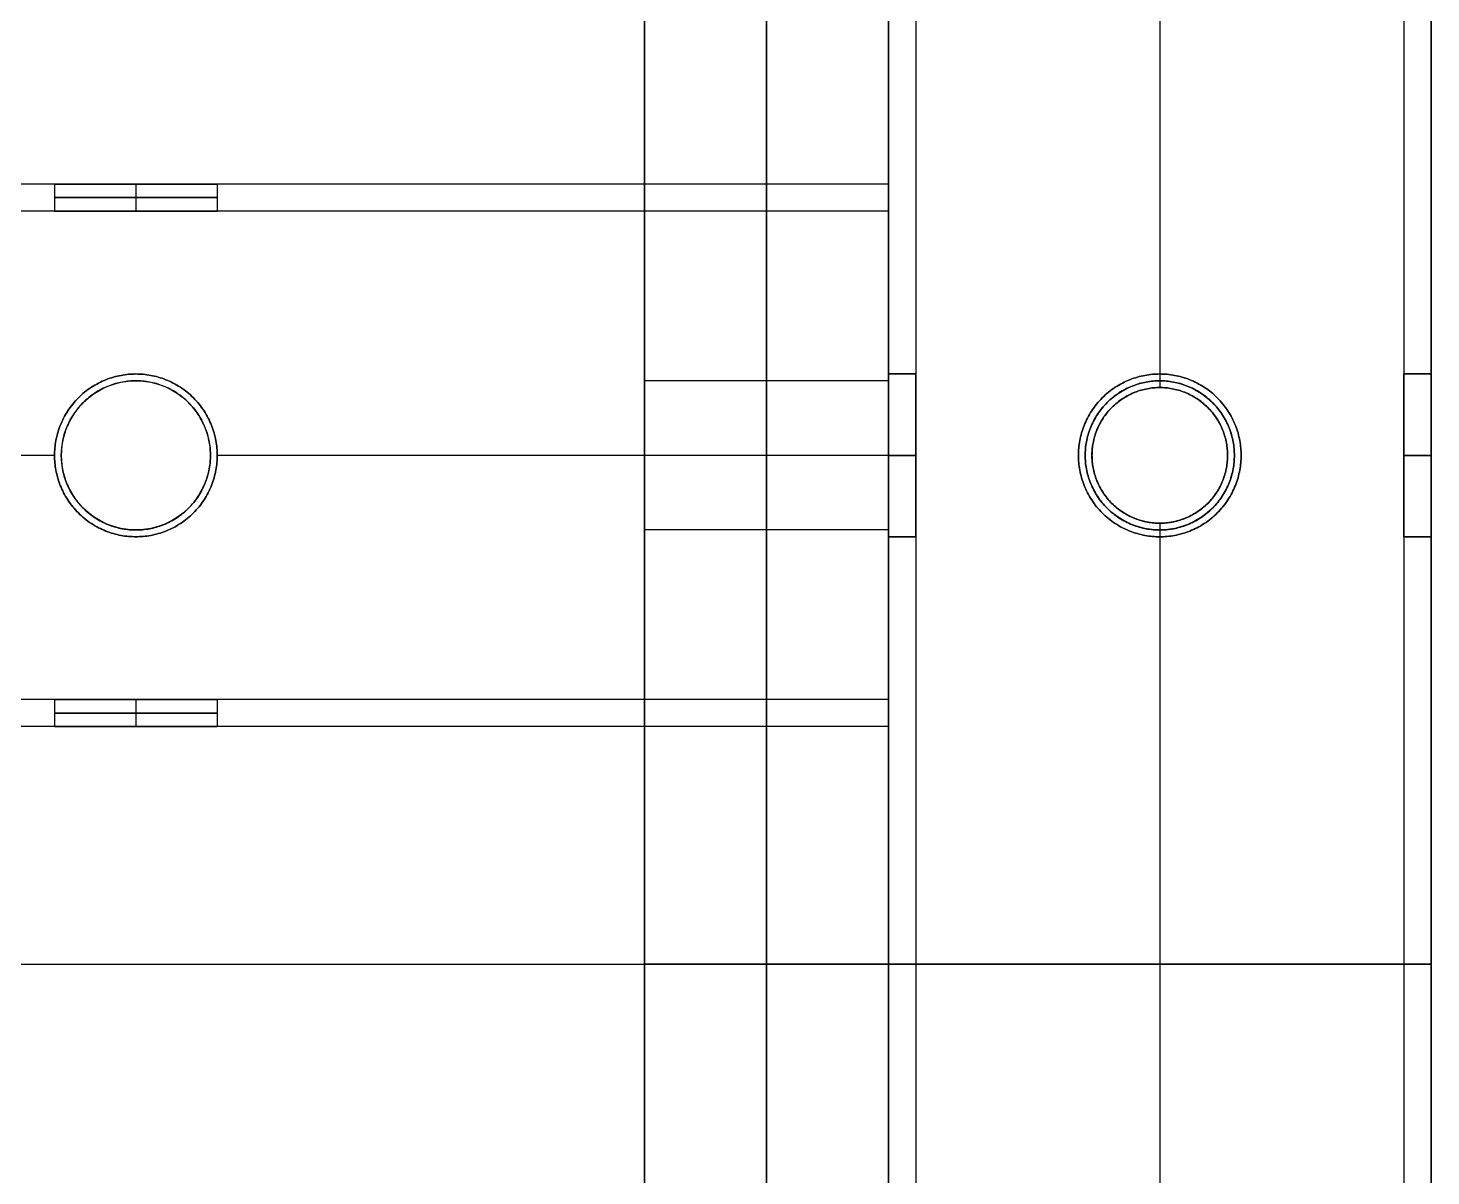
# Model space of a CAD drawing. Header units: millimetres. Extents: x -6529 to 809, y -8611 to 207.
# Drawn here: x 705.6 to 809, y -4368.8 to -4284.2 of the extents above; entities that cross this region are included whole.
import ezdxf

# ---------------------------------------------------------------- set-up
doc = ezdxf.new("R2010")
doc.units = ezdxf.units.MM
doc.header["$MEASUREMENT"] = 0
for name, color, linetype, true_color in [('gaten$11mm', 7, 'Continuous', 0xff6a35), ('platen', 7, 'Continuous', 0x007f00), ('staal', 5, 'Continuous', 0x0000ff)]:
    doc.layers.add(name, color=color, linetype=linetype, true_color=true_color)

# ---------------------------------------------------------------- blocks, each defined once
blk = doc.blocks.new('top plaat')
at = {"layer": 'platen'}
for p, q in [((1220.5, -575), (1220.5, -575, 18)), ((1296, -575), (1296, -575, 18)), ((1215, -580.5), (1215, -580.5, 18)), ((1226, -580.5), (1226, -580.5, 18)), ((1290.5, -580.5), (1290.5, -580.5, 18)), ((1301.5, -580.5), (1301.5, -580.5, 18)), ((1220.5, -586), (1220.5, -586, 18)), ((1296, -586), (1296, -586, 18)), ((0, -618), (1316, -618)), ((0, -618, 18), (1316, -618, 18))]:
    blk.add_line(p, q, dxfattribs=at)
blk.add_circle((1220.5, -580.5, 9), 5.5, dxfattribs=at)
for points in [[(1316, -1236), (1316, -927), (1316, -618), (1316, -309), (1316, 0)], [(1316, -1236, 18), (1316, -927, 18), (1316, -618, 18), (1316, -309, 18), (1316, 0, 18)], [(1316, -1236, 9), (1316, -927, 9), (1316, -618, 9), (1316, -309, 9), (1316, 0, 9)]]:
    blk.add_open_spline(points, degree=2, knots=[7292.2246, 7292.2246, 7292.2246, 7911.517745, 7911.517745, 8530.810891, 8530.810891, 8530.810891], dxfattribs=at)
for points, knots in [([(1220.5, -586), (1215, -586), (1215, -580.5), (1215, -575), (1220.5, -575), (1226, -575), (1226, -580.5), (1226, -586), (1220.5, -586)], [-37.699112, -37.699112, -37.699112, -28.274334, -28.274334, -18.849556, -18.849556, -9.424778, -9.424778, 0, 0, 0]), ([(1220.5, -586, 18), (1215, -586, 18), (1215, -580.5, 18), (1215, -575, 18), (1220.5, -575, 18), (1226, -575, 18), (1226, -580.5, 18), (1226, -586, 18), (1220.5, -586, 18)], [-37.699112, -37.699112, -37.699112, -28.274334, -28.274334, -18.849556, -18.849556, -9.424778, -9.424778, 0, 0, 0]), ([(1290.5, -580.5), (1290.5, -575), (1296, -575), (1301.5, -575), (1301.5, -580.5), (1301.5, -586), (1296, -586), (1290.5, -586), (1290.5, -580.5)], [-31.415927, -31.415927, -31.415927, -23.561945, -23.561945, -15.707963, -15.707963, -7.853982, -7.853982, 0, 0, 0]), ([(1290.5, -580.5, 18), (1290.5, -575, 18), (1296, -575, 18), (1301.5, -575, 18), (1301.5, -580.5, 18), (1301.5, -586, 18), (1296, -586, 18), (1290.5, -586, 18), (1290.5, -580.5, 18)], [-31.415927, -31.415927, -31.415927, -23.561945, -23.561945, -15.707963, -15.707963, -7.853982, -7.853982, 0, 0, 0]), ([(1290.5, -580.5, 9), (1290.5, -586, 9), (1296, -586, 9), (1301.5, -586, 9), (1301.5, -580.5, 9), (1301.5, -575, 9), (1296, -575, 9), (1290.5, -575, 9), (1290.5, -580.5, 9)], [0, 0, 0, 7.853982, 7.853982, 15.707963, 15.707963, 23.561945, 23.561945, 31.415927, 31.415927, 31.415927])]:
    blk.add_rational_spline(points, [1, 0.707106781187, 1, 0.707106781187, 1, 0.707106781187, 1, 0.707106781187, 1], degree=2, knots=knots, dxfattribs=at)
blk.add_open_spline([(1316, -618), (1316, -618, 9), (1316, -618, 18)], degree=2, dxfattribs=at)
blk = doc.blocks.new('plaat base')
at = {"layer": 'platen'}
for p, q in [((620.5, 43.5), (620.5, 43.5, 18)), ((615, 38), (615, 38, 18)), ((626, 38), (626, 38, 18)), ((620.5, 32.5), (620.5, 32.5, 18)), ((658, -1200), (658, 0)), ((658, -1200, 18), (658, 0, 18)), ((1296, -557), (1296, -557, 18)), ((1290.5, -562.5), (1290.5, -562.5, 18)), ((1301.5, -562.5), (1301.5, -562.5, 18)), ((1296, -568), (1296, -568, 18)), ((58, -600), (1258, -600)), ((58, -600, 18), (1258, -600, 18))]:
    blk.add_line(p, q, dxfattribs=at)
for points in [[(658, 58), (508, 58), (358, 58)], [(658, 58, 18), (508, 58, 18), (358, 58, 18)], [(658, 58, 9), (508, 58, 9), (358, 58, 9)], [(658, 0), (658, 29), (658, 58)], [(658, 58), (658, 58, 9), (658, 58, 18)], [(658, 0, 18), (658, 29, 18), (658, 58, 18)], [(658, 0, 9), (658, 29, 9), (658, 58, 9)], [(658, 29), (658, 29, 9), (658, 29, 18)], [(658, 0), (658, 0, 9), (658, 0, 18)], [(958, 0), (808, 0), (658, 0)], [(958, 0, 18), (808, 0, 18), (658, 0, 18)], [(958, 0, 9), (808, 0, 9), (658, 0, 9)], [(1316, -600), (1316, -450), (1316, -300)], [(1316, -600, 18), (1316, -450, 18), (1316, -300, 18)], [(1316, -600, 9), (1316, -450, 9), (1316, -300, 9)], [(1258, -900), (1258, -750), (1258, -600)], [(1258, -600), (1258, -600, 9), (1258, -600, 18)], [(1258, -900, 18), (1258, -750, 18), (1258, -600, 18)], [(1258, -600), (1287, -600), (1316, -600)], [(1258, -600, 18), (1287, -600, 18), (1316, -600, 18)], [(1258, -900, 9), (1258, -750, 9), (1258, -600, 9)], [(1258, -600, 9), (1287, -600, 9), (1316, -600, 9)], [(1287, -600), (1287, -600, 9), (1287, -600, 18)], [(1316, -600), (1316, -600, 9), (1316, -600, 18)], [(358, -1200), (508, -1200), (658, -1200)], [(358, -1200, 18), (508, -1200, 18), (658, -1200, 18)], [(358, -1200, 9), (508, -1200, 9), (658, -1200, 9)], [(658, -1200), (658, -1200, 9), (658, -1200, 18)], [(658, -1200), (658, -1229), (658, -1258)], [(658, -1200, 18), (658, -1229, 18), (658, -1258, 18)], [(658, -1200, 9), (658, -1229, 9), (658, -1258, 9)], [(658, -1229), (658, -1229, 9), (658, -1229, 18)], [(658, -1258), (658, -1258, 9), (658, -1258, 18)], [(658, -1258), (808, -1258), (958, -1258)], [(658, -1258, 18), (808, -1258, 18), (958, -1258, 18)], [(658, -1258, 9), (808, -1258, 9), (958, -1258, 9)]]:
    blk.add_open_spline(points, degree=2, dxfattribs=at)
for points in [[(620.5, 43.5), (626, 43.5), (626, 38), (626, 32.5), (620.5, 32.5), (615, 32.5), (615, 38), (615, 43.5), (620.5, 43.5)], [(620.5, 43.5, 18), (626, 43.5, 18), (626, 38, 18), (626, 32.5, 18), (620.5, 32.5, 18), (615, 32.5, 18), (615, 38, 18), (615, 43.5, 18), (620.5, 43.5, 18)], [(1290.5, -562.5), (1290.5, -557), (1296, -557), (1301.5, -557), (1301.5, -562.5), (1301.5, -568), (1296, -568), (1290.5, -568), (1290.5, -562.5)], [(1290.5, -562.5, 18), (1290.5, -557, 18), (1296, -557, 18), (1301.5, -557, 18), (1301.5, -562.5, 18), (1301.5, -568, 18), (1296, -568, 18), (1290.5, -568, 18), (1290.5, -562.5, 18)]]:
    blk.add_rational_spline(points, [1, 0.707106781187, 1, 0.707106781187, 1, 0.707106781187, 1, 0.707106781187, 1], degree=2, knots=[-31.415927, -31.415927, -31.415927, -23.561945, -23.561945, -15.707963, -15.707963, -7.853982, -7.853982, 0, 0, 0], dxfattribs=at)

msp = doc.modelspace()

# ---------------------------------------------------------------- linework, layer by layer
at = {"layer": 'gaten$11mm'}
for centre in [(713.53, -4315.71), (789.03, -4315.71)]:
    msp.add_circle(centre, 5.5, dxfattribs=at)
at = {"layer": 'staal'}
for p, q in [((707.53, -4295.71, 20), (707.53, -4297.71, 20)), ((713.53, -4295.71, 26), (713.53, -4297.71, 26)), ((713.53, -4295.71, 14), (713.53, -4297.71, 14)), ((719.53, -4295.71, 20), (719.53, -4297.71, 20)), ((769.03, -4295.71, 20), (769.03, -4297.71, 20)), ((713.53, -4309.71, 2), (713.53, -4309.71)), ((713.53, -4309.71, 40), (713.53, -4309.71, 38)), ((769.03, -4309.71, 20), (771.03, -4309.71, 20)), ((771.03, -4309.71, 1296), (769.03, -4309.71, 1296)), ((789.03, -4309.71, 1314), (789.03, -4309.71, 1316)), ((789.03, -4309.71, 1276), (789.03, -4309.71, 1278)), ((807.03, -4309.71, 20), (809.03, -4309.71, 20)), ((809.03, -4309.71, 1296), (807.03, -4309.71, 1296)), ((789.03, -4310.71, 38), (789.03, -4310.71, 40)), ((789.03, -4310.71), (789.03, -4310.71, 2)), ((707.53, -4315.71, 2), (707.53, -4315.71)), ((707.53, -4315.71, 40), (707.53, -4315.71, 38)), ((719.53, -4315.71, 2), (719.53, -4315.71)), ((719.53, -4315.71, 40), (719.53, -4315.71, 38)), ((769.03, -4315.71, 14), (771.03, -4315.71, 14)), ((769.03, -4315.71, 26), (771.03, -4315.71, 26)), ((769.03, -4315.71, 40), (769.03, -4315.71, 38)), ((769.03, -4315.71, 2), (769.03, -4315.71)), ((771.03, -4315.71, 1290), (769.03, -4315.71, 1290)), ((771.03, -4315.71, 1302), (769.03, -4315.71, 1302)), ((783.03, -4315.71, 1314), (783.03, -4315.71, 1316)), ((783.03, -4315.71, 1276), (783.03, -4315.71, 1278)), ((784.03, -4315.71), (784.03, -4315.71, 2)), ((784.03, -4315.71, 38), (784.03, -4315.71, 40)), ((794.03, -4315.71, 38), (794.03, -4315.71, 40)), ((794.03, -4315.71), (794.03, -4315.71, 2)), ((795.03, -4315.71, 1314), (795.03, -4315.71, 1316)), ((795.03, -4315.71, 1276), (795.03, -4315.71, 1278)), ((807.03, -4315.71, 14), (809.03, -4315.71, 14)), ((807.03, -4315.71, 26), (809.03, -4315.71, 26)), ((809.03, -4315.71, 1290), (807.03, -4315.71, 1290)), ((809.03, -4315.71, 1302), (807.03, -4315.71, 1302)), ((789.03, -4320.71, 38), (789.03, -4320.71, 40)), ((789.03, -4320.71), (789.03, -4320.71, 2)), ((713.53, -4321.71, 2), (713.53, -4321.71)), ((713.53, -4321.71, 40), (713.53, -4321.71, 38)), ((769.03, -4321.71, 20), (771.03, -4321.71, 20)), ((771.03, -4321.71, 1296), (769.03, -4321.71, 1296)), ((789.03, -4321.71, 1314), (789.03, -4321.71, 1316)), ((789.03, -4321.71, 1276), (789.03, -4321.71, 1278)), ((807.03, -4321.71, 20), (809.03, -4321.71, 20)), ((809.03, -4321.71, 1296), (807.03, -4321.71, 1296)), ((707.53, -4333.71, 20), (707.53, -4335.71, 20)), ((713.53, -4333.71, 26), (713.53, -4335.71, 26)), ((713.53, -4333.71, 14), (713.53, -4335.71, 14)), ((719.53, -4333.71, 20), (719.53, -4335.71, 20)), ((769.03, -4333.71, 20), (769.03, -4335.71, 20))]:
    msp.add_line(p, q, dxfattribs=at)
for points in [[(-506.97, -3695.21), (809.03, -3695.21), (809.03, -5011.21), (-506.97, -5011.21)], [(-466.97, -3735.21), (769.03, -3735.21), (769.03, -4971.21), (-466.97, -4971.21)]]:
    msp.add_lwpolyline(points, close=True, dxfattribs=at)
for centre in [(789.03, -4315.71), (789.03, -4315.71, 39), (789.03, -4315.71, 1)]:
    msp.add_circle(centre, 5, dxfattribs=at)
for points in [[(809.03, -3695.21), (809.03, -4353.21), (809.03, -5011.21)], [(809.03, -3695.21, 40), (809.03, -4353.21, 40), (809.03, -5011.21, 40)], [(809.03, -3695.21, 1276), (809.03, -4353.21, 1276), (809.03, -5011.21, 1276)], [(809.03, -3695.21, 1316), (809.03, -4353.21, 1316), (809.03, -5011.21, 1316)], [(807.03, -3697.21, 38), (807.03, -4353.21, 38), (807.03, -5009.21, 38)], [(807.03, -3697.21, 2), (807.03, -4353.21, 2), (807.03, -5009.21, 2)], [(807.03, -3697.21, 1314), (807.03, -4353.21, 1314), (807.03, -5009.21, 1314)], [(807.03, -3697.21, 1278), (807.03, -4353.21, 1278), (807.03, -5009.21, 1278)], [(771.03, -3733.21, 38), (771.03, -4353.21, 38), (771.03, -4973.21, 38)], [(771.03, -3733.21, 2), (771.03, -4353.21, 2), (771.03, -4973.21, 2)], [(771.03, -3733.21, 1314), (771.03, -4353.21, 1314), (771.03, -4973.21, 1314)], [(771.03, -3733.21, 1278), (771.03, -4353.21, 1278), (771.03, -4973.21, 1278)], [(769.03, -3735.21), (769.03, -4353.21), (769.03, -4971.21)], [(769.03, -3735.21, 40), (769.03, -4353.21, 40), (769.03, -4971.21, 40)], [(769.03, -3735.21, 1276), (769.03, -4353.21, 1276), (769.03, -4971.21, 1276)], [(769.03, -3735.21, 1316), (769.03, -4353.21, 1316), (769.03, -4971.21, 1316)], [(789.03, -4245.71, 40), (789.03, -4278.21, 40), (789.03, -4310.71, 40)], [(789.03, -4245.71, 38), (789.03, -4278.21, 38), (789.03, -4310.71, 38)], [(789.03, -4245.71, 2), (789.03, -4278.21, 2), (789.03, -4310.71, 2)], [(789.03, -4245.71), (789.03, -4278.21), (789.03, -4310.71)], [(769.03, -4246.71, 20), (769.03, -4278.21, 20), (769.03, -4309.71, 20)], [(769.03, -4246.71, 1296), (769.03, -4278.21, 1296), (769.03, -4309.71, 1296)], [(771.03, -4246.71, 20), (771.03, -4278.21, 20), (771.03, -4309.71, 20)], [(771.03, -4246.71, 1296), (771.03, -4278.21, 1296), (771.03, -4309.71, 1296)], [(789.03, -4246.71, 1316), (789.03, -4278.21, 1316), (789.03, -4309.71, 1316)], [(789.03, -4246.71, 1314), (789.03, -4278.21, 1314), (789.03, -4309.71, 1314)], [(789.03, -4246.71, 1278), (789.03, -4278.21, 1278), (789.03, -4309.71, 1278)], [(789.03, -4246.71, 1276), (789.03, -4278.21, 1276), (789.03, -4309.71, 1276)], [(807.03, -4246.71, 20), (807.03, -4278.21, 20), (807.03, -4309.71, 20)], [(807.03, -4246.71, 1296), (807.03, -4278.21, 1296), (807.03, -4309.71, 1296)], [(809.03, -4246.71, 20), (809.03, -4278.21, 20), (809.03, -4309.71, 20)], [(809.03, -4246.71, 1296), (809.03, -4278.21, 1296), (809.03, -4309.71, 1296)], [(769.03, -4295.71), (451.28, -4295.71), (133.53, -4295.71)], [(769.03, -4295.71, 40), (451.28, -4295.71, 40), (133.53, -4295.71, 40)], [(707.53, -4295.71, 20), (676.03, -4295.71, 20), (644.53, -4295.71, 20)], [(769.03, -4295.71, 20), (744.28, -4295.71, 20), (719.53, -4295.71, 20)], [(769.03, -4295.71), (769.03, -4315.71), (769.03, -4335.71)], [(769.03, -4335.71, 40), (769.03, -4315.71, 40), (769.03, -4295.71, 40)], [(769.03, -4295.71, 40), (769.03, -4295.71, 20), (769.03, -4295.71)], [(769.03, -4297.71, 2), (451.28, -4297.71, 2), (133.53, -4297.71, 2)], [(769.03, -4297.71, 38), (451.28, -4297.71, 38), (133.53, -4297.71, 38)], [(707.53, -4297.71, 20), (676.03, -4297.71, 20), (644.53, -4297.71, 20)], [(769.03, -4297.71, 20), (744.28, -4297.71, 20), (719.53, -4297.71, 20)], [(769.03, -4333.71, 2), (769.03, -4315.71, 2), (769.03, -4297.71, 2)], [(769.03, -4297.71, 2), (769.03, -4297.71, 20), (769.03, -4297.71, 38)], [(769.03, -4297.71, 38), (769.03, -4315.71, 38), (769.03, -4333.71, 38)], [(707.53, -4315.71), (676.03, -4315.71), (644.53, -4315.71)], [(707.53, -4315.71, 40), (676.03, -4315.71, 40), (644.53, -4315.71, 40)], [(707.53, -4315.71, 2), (676.03, -4315.71, 2), (644.53, -4315.71, 2)], [(707.53, -4315.71, 38), (676.03, -4315.71, 38), (644.53, -4315.71, 38)], [(769.03, -4315.71), (744.28, -4315.71), (719.53, -4315.71)], [(769.03, -4315.71, 40), (744.28, -4315.71, 40), (719.53, -4315.71, 40)], [(769.03, -4315.71, 2), (744.28, -4315.71, 2), (719.53, -4315.71, 2)], [(769.03, -4315.71, 38), (744.28, -4315.71, 38), (719.53, -4315.71, 38)], [(789.03, -4320.71, 40), (789.03, -4353.21, 40), (789.03, -4385.71, 40)], [(789.03, -4320.71, 38), (789.03, -4353.21, 38), (789.03, -4385.71, 38)], [(789.03, -4320.71, 2), (789.03, -4353.21, 2), (789.03, -4385.71, 2)], [(789.03, -4320.71), (789.03, -4353.21), (789.03, -4385.71)], [(769.03, -4321.71, 20), (769.03, -4353.21, 20), (769.03, -4384.71, 20)], [(769.03, -4321.71, 1296), (769.03, -4353.21, 1296), (769.03, -4384.71, 1296)], [(771.03, -4321.71, 20), (771.03, -4353.21, 20), (771.03, -4384.71, 20)], [(771.03, -4321.71, 1296), (771.03, -4353.21, 1296), (771.03, -4384.71, 1296)], [(789.03, -4321.71, 1316), (789.03, -4353.21, 1316), (789.03, -4384.71, 1316)], [(789.03, -4321.71, 1314), (789.03, -4353.21, 1314), (789.03, -4384.71, 1314)], [(789.03, -4321.71, 1278), (789.03, -4353.21, 1278), (789.03, -4384.71, 1278)], [(789.03, -4321.71, 1276), (789.03, -4353.21, 1276), (789.03, -4384.71, 1276)], [(807.03, -4321.71, 20), (807.03, -4353.21, 20), (807.03, -4384.71, 20)], [(807.03, -4321.71, 1296), (807.03, -4353.21, 1296), (807.03, -4384.71, 1296)], [(809.03, -4321.71, 20), (809.03, -4353.21, 20), (809.03, -4384.71, 20)], [(809.03, -4321.71, 1296), (809.03, -4353.21, 1296), (809.03, -4384.71, 1296)], [(769.03, -4333.71, 2), (451.28, -4333.71, 2), (133.53, -4333.71, 2)], [(769.03, -4333.71, 38), (451.28, -4333.71, 38), (133.53, -4333.71, 38)], [(707.53, -4333.71, 20), (676.03, -4333.71, 20), (644.53, -4333.71, 20)], [(769.03, -4333.71, 20), (744.28, -4333.71, 20), (719.53, -4333.71, 20)], [(769.03, -4333.71, 38), (769.03, -4333.71, 20), (769.03, -4333.71, 2)], [(769.03, -4335.71), (451.28, -4335.71), (133.53, -4335.71)], [(769.03, -4335.71, 40), (451.28, -4335.71, 40), (133.53, -4335.71, 40)], [(707.53, -4335.71, 20), (676.03, -4335.71, 20), (644.53, -4335.71, 20)], [(769.03, -4335.71, 20), (744.28, -4335.71, 20), (719.53, -4335.71, 20)], [(769.03, -4335.71), (769.03, -4335.71, 20), (769.03, -4335.71, 40)], [(769.03, -4353.21), (769.03, -4353.21, 20), (769.03, -4353.21, 40)], [(769.03, -4353.21, 40), (789.03, -4353.21, 40), (809.03, -4353.21, 40)], [(809.03, -4353.21), (789.03, -4353.21), (769.03, -4353.21)], [(769.03, -4353.21, 1276), (769.03, -4353.21, 1296), (769.03, -4353.21, 1316)], [(769.03, -4353.21, 1316), (789.03, -4353.21, 1316), (809.03, -4353.21, 1316)], [(809.03, -4353.21, 1276), (789.03, -4353.21, 1276), (769.03, -4353.21, 1276)], [(807.03, -4353.21, 38), (789.03, -4353.21, 38), (771.03, -4353.21, 38)], [(771.03, -4353.21, 38), (771.03, -4353.21, 20), (771.03, -4353.21, 2)], [(771.03, -4353.21, 2), (789.03, -4353.21, 2), (807.03, -4353.21, 2)], [(807.03, -4353.21, 1314), (789.03, -4353.21, 1314), (771.03, -4353.21, 1314)], [(771.03, -4353.21, 1314), (771.03, -4353.21, 1296), (771.03, -4353.21, 1278)], [(771.03, -4353.21, 1278), (789.03, -4353.21, 1278), (807.03, -4353.21, 1278)], [(807.03, -4353.21, 2), (807.03, -4353.21, 20), (807.03, -4353.21, 38)], [(807.03, -4353.21, 1278), (807.03, -4353.21, 1296), (807.03, -4353.21, 1314)], [(809.03, -4353.21, 40), (809.03, -4353.21, 20), (809.03, -4353.21)], [(809.03, -4353.21, 1316), (809.03, -4353.21, 1296), (809.03, -4353.21, 1276)]]:
    msp.add_open_spline(points, degree=2, dxfattribs=at)
for points, weights, knots in [([(713.53, -4295.71, 26), (707.53, -4295.71, 26), (707.53, -4295.71, 20), (707.53, -4295.71, 14), (713.53, -4295.71, 14), (719.53, -4295.71, 14), (719.53, -4295.71, 20), (719.53, -4295.71, 26), (713.53, -4295.71, 26)], [1, 0.707106781187, 1, 0.707106781187, 1, 0.707106781187, 1, 0.707106781187, 1], [0, 0, 0, 7.853982, 7.853982, 15.707963, 15.707963, 23.561945, 23.561945, 31.415927, 31.415927, 31.415927]), ([(713.53, -4296.71, 26), (707.53, -4296.71, 26), (707.53, -4296.71, 20), (707.53, -4296.71, 14), (713.53, -4296.71, 14), (719.53, -4296.71, 14), (719.53, -4296.71, 20), (719.53, -4296.71, 26), (713.53, -4296.71, 26)], [1, 0.707106781187, 1, 0.707106781187, 1, 0.707106781187, 1, 0.707106781187, 1], [0, 0, 0, 7.853982, 7.853982, 15.707963, 15.707963, 23.561945, 23.561945, 31.415927, 31.415927, 31.415927]), ([(713.53, -4297.71, 26), (719.53, -4297.71, 26), (719.53, -4297.71, 20), (719.53, -4297.71, 14), (713.53, -4297.71, 14), (707.53, -4297.71, 14), (707.53, -4297.71, 20), (707.53, -4297.71, 26), (713.53, -4297.71, 26)], [1, 0.707106781187, 1, 0.707106781187, 1, 0.707106781187, 1, 0.707106781187, 1], [-31.415927, -31.415927, -31.415927, -23.561945, -23.561945, -15.707963, -15.707963, -7.853982, -7.853982, 0, 0, 0]), ([(713.53, -4321.71), (719.53, -4321.71), (719.53, -4315.71), (719.53, -4309.71), (713.53, -4309.71), (707.53, -4309.71), (707.53, -4315.71), (707.53, -4321.71), (713.53, -4321.71)], [1, 0.707106781187, 1, 0.707106781187, 1, 0.707106781187, 1, 0.707106781187, 1], [-31.415927, -31.415927, -31.415927, -23.561945, -23.561945, -15.707963, -15.707963, -7.853982, -7.853982, 0, 0, 0]), ([(713.53, -4321.71, 40), (707.53, -4321.71, 40), (707.53, -4315.71, 40), (707.53, -4309.71, 40), (713.53, -4309.71, 40), (719.53, -4309.71, 40), (719.53, -4315.71, 40), (719.53, -4321.71, 40), (713.53, -4321.71, 40)], [1, 0.707106781187, 1, 0.707106781187, 1, 0.707106781187, 1, 0.707106781187, 1], [0, 0, 0, 7.853982, 7.853982, 15.707963, 15.707963, 23.561945, 23.561945, 31.415927, 31.415927, 31.415927]), ([(713.53, -4321.71, 2), (707.53, -4321.71, 2), (707.53, -4315.71, 2), (707.53, -4309.71, 2), (713.53, -4309.71, 2), (719.53, -4309.71, 2), (719.53, -4315.71, 2), (719.53, -4321.71, 2), (713.53, -4321.71, 2)], [1, 0.707106781187, 1, 0.707106781187, 1, 0.707106781187, 1, 0.707106781187, 1], [0, 0, 0, 7.853982, 7.853982, 15.707963, 15.707963, 23.561945, 23.561945, 31.415927, 31.415927, 31.415927]), ([(713.53, -4321.71, 38), (719.53, -4321.71, 38), (719.53, -4315.71, 38), (719.53, -4309.71, 38), (713.53, -4309.71, 38), (707.53, -4309.71, 38), (707.53, -4315.71, 38), (707.53, -4321.71, 38), (713.53, -4321.71, 38)], [1, 0.707106781187, 1, 0.707106781187, 1, 0.707106781187, 1, 0.707106781187, 1], [-31.415927, -31.415927, -31.415927, -23.561945, -23.561945, -15.707963, -15.707963, -7.853982, -7.853982, 0, 0, 0]), ([(713.53, -4321.71, 1), (707.53, -4321.71, 1), (707.53, -4315.71, 1), (707.53, -4309.71, 1), (713.53, -4309.71, 1), (719.53, -4309.71, 1), (719.53, -4315.71, 1), (719.53, -4321.71, 1), (713.53, -4321.71, 1)], [1, 0.707106781187, 1, 0.707106781187, 1, 0.707106781187, 1, 0.707106781187, 1], [0, 0, 0, 7.853982, 7.853982, 15.707963, 15.707963, 23.561945, 23.561945, 31.415927, 31.415927, 31.415927]), ([(713.53, -4321.71, 39), (707.53, -4321.71, 39), (707.53, -4315.71, 39), (707.53, -4309.71, 39), (713.53, -4309.71, 39), (719.53, -4309.71, 39), (719.53, -4315.71, 39), (719.53, -4321.71, 39), (713.53, -4321.71, 39)], [1, 0.707106781187, 1, 0.707106781187, 1, 0.707106781187, 1, 0.707106781187, 1], [0, 0, 0, 7.853982, 7.853982, 15.707963, 15.707963, 23.561945, 23.561945, 31.415927, 31.415927, 31.415927]), ([(769.03, -4315.71, 14), (769.03, -4321.71, 14), (769.03, -4321.71, 20), (769.03, -4321.71, 26), (769.03, -4315.71, 26), (769.03, -4309.71, 26), (769.03, -4309.71, 20), (769.03, -4309.71, 14), (769.03, -4315.71, 14)], [1, 0.707106781187, 1, 0.707106781187, 1, 0.707106781187, 1, 0.707106781187, 1], [-31.415927, -31.415927, -31.415927, -23.561945, -23.561945, -15.707963, -15.707963, -7.853982, -7.853982, 0, 0, 0]), ([(769.03, -4315.71, 1290), (769.03, -4321.71, 1290), (769.03, -4321.71, 1296), (769.03, -4321.71, 1302), (769.03, -4315.71, 1302), (769.03, -4309.71, 1302), (769.03, -4309.71, 1296), (769.03, -4309.71, 1290), (769.03, -4315.71, 1290)], [1, 0.707106781187, 1, 0.707106781187, 1, 0.707106781187, 1, 0.707106781187, 1], [-31.415927, -31.415927, -31.415927, -23.561945, -23.561945, -15.707963, -15.707963, -7.853982, -7.853982, 0, 0, 0]), ([(771.03, -4315.71, 14), (771.03, -4309.71, 14), (771.03, -4309.71, 20), (771.03, -4309.71, 26), (771.03, -4315.71, 26), (771.03, -4321.71, 26), (771.03, -4321.71, 20), (771.03, -4321.71, 14), (771.03, -4315.71, 14)], [1, 0.707106781187, 1, 0.707106781187, 1, 0.707106781187, 1, 0.707106781187, 1], [0, 0, 0, 7.853982, 7.853982, 15.707963, 15.707963, 23.561945, 23.561945, 31.415927, 31.415927, 31.415927]), ([(771.03, -4315.71, 1290), (771.03, -4309.71, 1290), (771.03, -4309.71, 1296), (771.03, -4309.71, 1302), (771.03, -4315.71, 1302), (771.03, -4321.71, 1302), (771.03, -4321.71, 1296), (771.03, -4321.71, 1290), (771.03, -4315.71, 1290)], [1, 0.707106781187, 1, 0.707106781187, 1, 0.707106781187, 1, 0.707106781187, 1], [0, 0, 0, 7.853982, 7.853982, 15.707963, 15.707963, 23.561945, 23.561945, 31.415927, 31.415927, 31.415927]), ([(783.03, -4315.71, 1316), (783.03, -4321.71, 1316), (789.03, -4321.71, 1316), (795.03, -4321.71, 1316), (795.03, -4315.71, 1316), (795.03, -4309.71, 1316), (789.03, -4309.71, 1316), (783.03, -4309.71, 1316), (783.03, -4315.71, 1316)], [1, 0.707106781187, 1, 0.707106781187, 1, 0.707106781187, 1, 0.707106781187, 1], [-31.415927, -31.415927, -31.415927, -23.561945, -23.561945, -15.707963, -15.707963, -7.853982, -7.853982, 0, 0, 0]), ([(783.03, -4315.71, 1314), (783.03, -4309.71, 1314), (789.03, -4309.71, 1314), (795.03, -4309.71, 1314), (795.03, -4315.71, 1314), (795.03, -4321.71, 1314), (789.03, -4321.71, 1314), (783.03, -4321.71, 1314), (783.03, -4315.71, 1314)], [1, 0.707106781187, 1, 0.707106781187, 1, 0.707106781187, 1, 0.707106781187, 1], [0, 0, 0, 7.853982, 7.853982, 15.707963, 15.707963, 23.561945, 23.561945, 31.415927, 31.415927, 31.415927]), ([(783.03, -4315.71, 1278), (783.03, -4321.71, 1278), (789.03, -4321.71, 1278), (795.03, -4321.71, 1278), (795.03, -4315.71, 1278), (795.03, -4309.71, 1278), (789.03, -4309.71, 1278), (783.03, -4309.71, 1278), (783.03, -4315.71, 1278)], [1, 0.707106781187, 1, 0.707106781187, 1, 0.707106781187, 1, 0.707106781187, 1], [-31.415927, -31.415927, -31.415927, -23.561945, -23.561945, -15.707963, -15.707963, -7.853982, -7.853982, 0, 0, 0]), ([(783.03, -4315.71, 1276), (783.03, -4309.71, 1276), (789.03, -4309.71, 1276), (795.03, -4309.71, 1276), (795.03, -4315.71, 1276), (795.03, -4321.71, 1276), (789.03, -4321.71, 1276), (783.03, -4321.71, 1276), (783.03, -4315.71, 1276)], [1, 0.707106781187, 1, 0.707106781187, 1, 0.707106781187, 1, 0.707106781187, 1], [0, 0, 0, 7.853982, 7.853982, 15.707963, 15.707963, 23.561945, 23.561945, 31.415927, 31.415927, 31.415927]), ([(807.03, -4315.71, 14), (807.03, -4321.71, 14), (807.03, -4321.71, 20), (807.03, -4321.71, 26), (807.03, -4315.71, 26), (807.03, -4309.71, 26), (807.03, -4309.71, 20), (807.03, -4309.71, 14), (807.03, -4315.71, 14)], [1, 0.707106781187, 1, 0.707106781187, 1, 0.707106781187, 1, 0.707106781187, 1], [-31.415927, -31.415927, -31.415927, -23.561945, -23.561945, -15.707963, -15.707963, -7.853982, -7.853982, 0, 0, 0]), ([(807.03, -4315.71, 1290), (807.03, -4321.71, 1290), (807.03, -4321.71, 1296), (807.03, -4321.71, 1302), (807.03, -4315.71, 1302), (807.03, -4309.71, 1302), (807.03, -4309.71, 1296), (807.03, -4309.71, 1290), (807.03, -4315.71, 1290)], [1, 0.707106781187, 1, 0.707106781187, 1, 0.707106781187, 1, 0.707106781187, 1], [-31.415927, -31.415927, -31.415927, -23.561945, -23.561945, -15.707963, -15.707963, -7.853982, -7.853982, 0, 0, 0]), ([(809.03, -4315.71, 14), (809.03, -4309.71, 14), (809.03, -4309.71, 20), (809.03, -4309.71, 26), (809.03, -4315.71, 26), (809.03, -4321.71, 26), (809.03, -4321.71, 20), (809.03, -4321.71, 14), (809.03, -4315.71, 14)], [1, 0.707106781187, 1, 0.707106781187, 1, 0.707106781187, 1, 0.707106781187, 1], [0, 0, 0, 7.853982, 7.853982, 15.707963, 15.707963, 23.561945, 23.561945, 31.415927, 31.415927, 31.415927]), ([(809.03, -4315.71, 1290), (809.03, -4309.71, 1290), (809.03, -4309.71, 1296), (809.03, -4309.71, 1302), (809.03, -4315.71, 1302), (809.03, -4321.71, 1302), (809.03, -4321.71, 1296), (809.03, -4321.71, 1290), (809.03, -4315.71, 1290)], [1, 0.707106781187, 1, 0.707106781187, 1, 0.707106781187, 1, 0.707106781187, 1], [0, 0, 0, 7.853982, 7.853982, 15.707963, 15.707963, 23.561945, 23.561945, 31.415927, 31.415927, 31.415927]), ([(784.03, -4315.71, 40), (784.03, -4320.71, 40), (789.03, -4320.71, 40), (794.03, -4320.71, 40), (794.03, -4315.71, 40), (794.03, -4310.71, 40), (789.03, -4310.71, 40), (784.03, -4310.71, 40), (784.03, -4315.71, 40)], [1, 0.707106781187, 1, 0.707106781187, 1, 0.707106781187, 1, 0.707106781187, 1], [-31.415927, -31.415927, -31.415927, -23.561945, -23.561945, -15.707963, -15.707963, -7.853982, -7.853982, 0, 0, 0]), ([(784.03, -4315.71, 38), (784.03, -4310.71, 38), (789.03, -4310.71, 38), (794.03, -4310.71, 38), (794.03, -4315.71, 38), (794.03, -4320.71, 38), (789.03, -4320.71, 38), (784.03, -4320.71, 38), (784.03, -4315.71, 38)], [1, 0.707106781187, 1, 0.707106781187, 1, 0.707106781187, 1, 0.707106781187, 1], [0, 0, 0, 7.853982, 7.853982, 15.707963, 15.707963, 23.561945, 23.561945, 31.415927, 31.415927, 31.415927]), ([(784.03, -4315.71, 2), (784.03, -4320.71, 2), (789.03, -4320.71, 2), (794.03, -4320.71, 2), (794.03, -4315.71, 2), (794.03, -4310.71, 2), (789.03, -4310.71, 2), (784.03, -4310.71, 2), (784.03, -4315.71, 2)], [1, 0.707106781187, 1, 0.707106781187, 1, 0.707106781187, 1, 0.707106781187, 1], [-31.415927, -31.415927, -31.415927, -23.561945, -23.561945, -15.707963, -15.707963, -7.853982, -7.853982, 0, 0, 0]), ([(713.53, -4333.71, 26), (707.53, -4333.71, 26), (707.53, -4333.71, 20), (707.53, -4333.71, 14), (713.53, -4333.71, 14), (719.53, -4333.71, 14), (719.53, -4333.71, 20), (719.53, -4333.71, 26), (713.53, -4333.71, 26)], [0.999999860338, 0.707106851018, 1, 0.707106781187, 1, 0.707106781187, 1, 0.707106851018, 0.999999860338], [0, 0, 0, 7.853981, 7.853981, 15.707963, 15.707963, 23.561946, 23.561946, 31.415927, 31.415927, 31.415927]), ([(713.53, -4334.71, 26), (707.53, -4334.71, 26), (707.53, -4334.71, 20), (707.53, -4334.71, 14), (713.53, -4334.71, 14), (719.53, -4334.71, 14), (719.53, -4334.71, 20), (719.53, -4334.71, 26), (713.53, -4334.71, 26)], [1, 0.707106781187, 1, 0.707106781187, 1, 0.707106781187, 1, 0.707106781187, 1], [0, 0, 0, 7.853982, 7.853982, 15.707963, 15.707963, 23.561945, 23.561945, 31.415927, 31.415927, 31.415927]), ([(713.53, -4335.71, 26), (719.53, -4335.71, 26), (719.53, -4335.71, 20), (719.53, -4335.71, 14), (713.53, -4335.71, 14), (707.53, -4335.71, 14), (707.53, -4335.71, 20), (707.53, -4335.71, 26), (713.53, -4335.71, 26)], [1, 0.707106781187, 1, 0.707106781187, 1, 0.707106781187, 1, 0.707106781187, 1], [-31.415927, -31.415927, -31.415927, -23.561945, -23.561945, -15.707963, -15.707963, -7.853982, -7.853982, 0, 0, 0])]:
    msp.add_rational_spline(points, weights, degree=2, knots=knots, dxfattribs=at)

# ---------------------------------------------------------------- block references
at = {"layer": 'platen'}
for name, p in [('top plaat', (-506.97, -3735.21, 1316)), ('plaat base', (-506.97, -3753.21, 40))]:
    msp.add_blockref(name, p, dxfattribs=at)
at = {"layer": 'platen', "extrusion": (-1, 4.54671e-15, 0)}
msp.add_blockref('plaat base', (3695.21, 1258, -769.03), dxfattribs=at)

doc.saveas('drawing.dxf')
